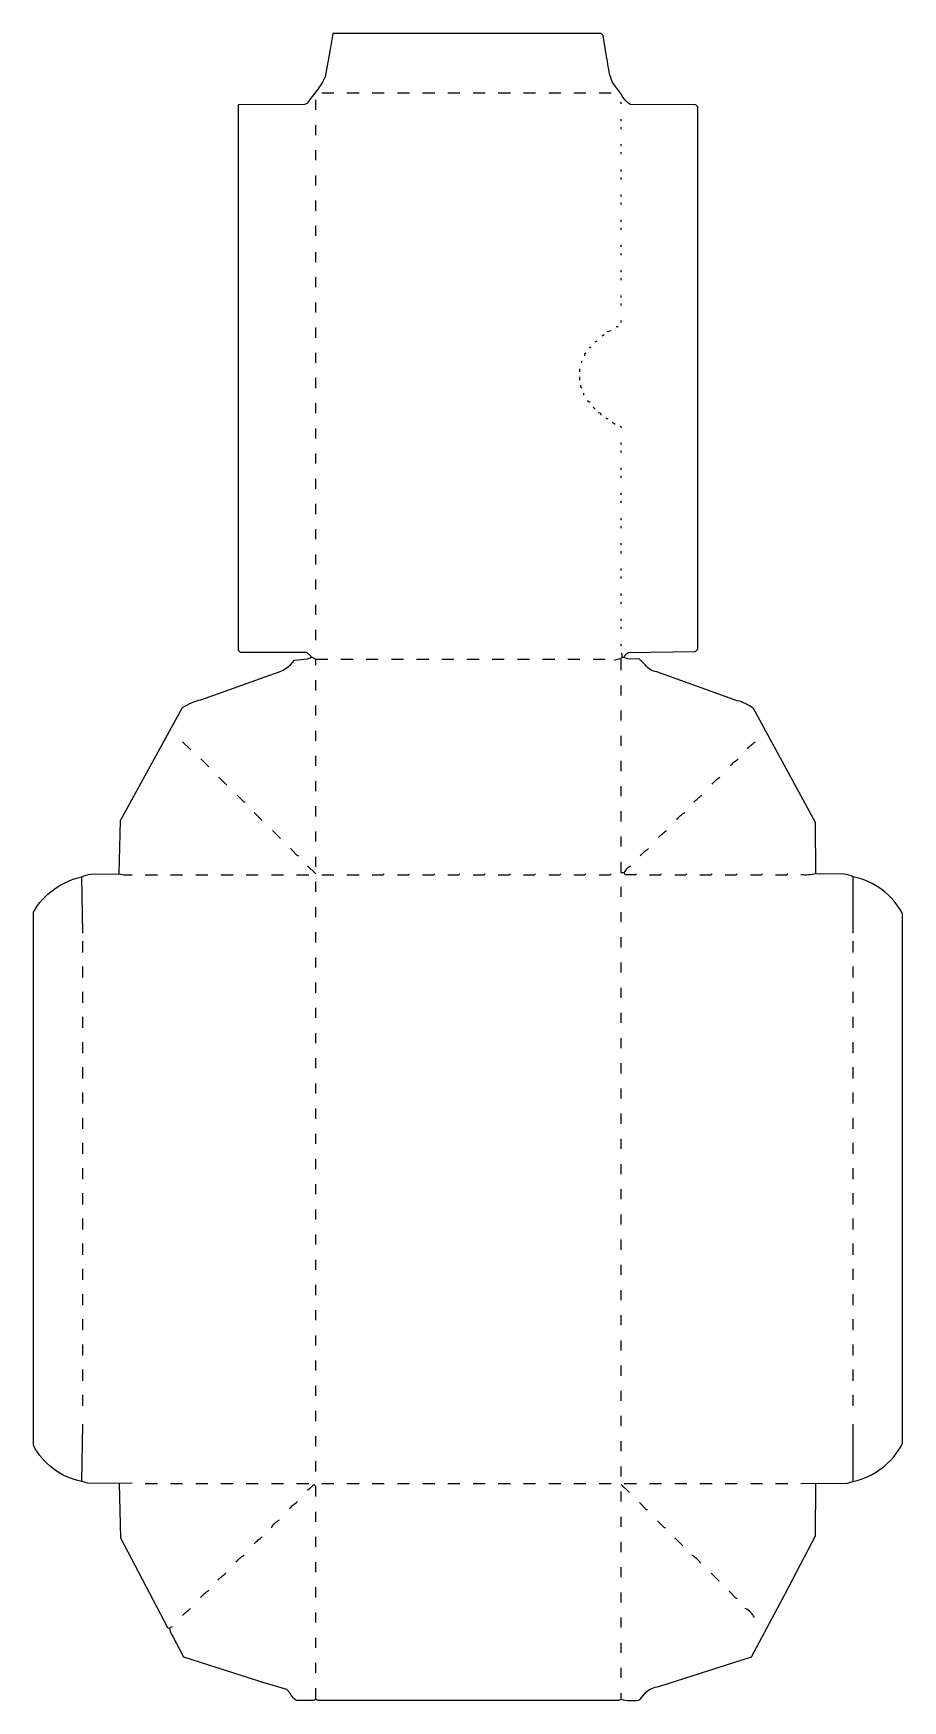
# Model space of a CAD drawing. Extents: x 45 to 907, y 85 to 1739.
import ezdxf

# ---------------------------------------------------------------- set-up
doc = ezdxf.new("R2010")
doc.units = 0
doc.layers.get('0').update_dxf_attribs({"linetype": 'CONTINUOUS'})

msp = doc.modelspace()

# ---------------------------------------------------------------- linework, layer by layer
at = {"color": 250, "linetype": 'CONTINUOUS'}
for points in [[(621, 1117), (628, 1119), (629, 1120), (631, 1120, -0.216355), (635.00735, 1124.507572), (700.99265, 1125.492428, 0.11308), (704, 1128), (704, 1666), (702, 1668), (637.007459, 1668.492311, -0.14752), (628.24, 1678.18), (619.24, 1690.18, -0.063767), (614.384615, 1711.076923), (613.405405, 1716.067568), (610, 1737), (608, 1739), (342, 1739), (339.384615, 1722.923077), (334.3, 1695.9, -0.077315), (321, 1676), (317, 1670, -0.214367), (313.99265, 1668.492428), (248, 1668), (248, 1127), (250, 1125), (316, 1125), (320, 1121), (320, 1120, -0.165541), (325, 1118), (337, 1118)], [(597, 1373, -0.618034), (595, 1375)], [(130, 905), (131.490008, 957.990392), (191.2, 1066.9), (193, 1070, -0.079287), (211.1, 1077.8), (284.1, 1103.8, 0.167677), (304, 1117), (316.964706, 1118.458824, 0.135087), (320, 1120)], [(821, 905), (820.509797, 955.990573), (759, 1069, 0.117421), (742.9, 1076.7), (663.1, 1105.3, -0.197649), (652, 1112), (646, 1118), (634.035294, 1118.458824, -0.135087), (631, 1120)], [(753, 1029, -0.071068), (761, 1036)], [(736, 1012, -0.071068), (744, 1019)], [(718, 994, -0.071068), (726, 1001)], [(700, 976, -0.071068), (708, 983)], [(683, 959, -0.071068), (691, 966)], [(665, 941, -0.071068), (673, 948)], [(647, 923, -0.071068), (655, 930)], [(631, 906, -0.094908), (637, 913)], [(143, 300), (99.010859, 300.488648), (93, 302, -0.229592), (45, 338), (45, 867, -0.210235), (93, 902, -0.121038), (102.016627, 904.517815), (130, 905, 0.085202), (143, 904)], [(806, 300), (851.989593, 300.48914), (858, 302, 0.22467), (907, 340), (907, 865, 0.228794), (858, 902, 0.121038), (848.983373, 904.517815), (821, 905, -0.089396), (806, 904)], [(130, 300), (131.490391, 246.009253), (178, 157), (180, 156, 0.079955), (183.2, 148.1), (194, 128), (268.1, 104.3), (271.1, 103.3), (296, 96), (299.230769, 92.153846, 0.167257), (306, 85), (323, 85), (325, 86), (327, 85), (626, 85), (628, 86, 0.108053), (645, 85), (646.9, 86.2), (651.8, 92.1), (652.2, 92.9, -0.116051), (665.1, 98.7), (757, 128), (790.2, 189.9), (790.8, 191.1), (820.509609, 248.009253), (821, 300)], [(299, 275, -0.071068), (307, 282)], [(281, 256, -0.136591), (289, 264)], [(264, 240, -0.071068), (272, 247)], [(246, 222, -0.071068), (254, 229)], [(707, 221, 0.06477), (698, 229)], [(228, 204, -0.071068), (236, 211)], [(211, 187, -0.071068), (219, 194)], [(193, 169, -0.071068), (201, 176)], [(760, 167, 0.162595), (751, 176)], [(180, 156, -0.184026), (183, 158)]]:
    msp.add_lwpolyline(points, format="xyb", dxfattribs=at)
for points in [[(325, 1663), (325, 1673)], [(331, 1680), (343, 1680)], [(356, 1680), (368, 1680)], [(381, 1680), (393, 1680)], [(406, 1680), (418, 1680)], [(431, 1680), (443, 1680)], [(456, 1680), (468, 1680)], [(481, 1680), (493, 1680)], [(506, 1680), (518, 1680)], [(531, 1680), (543, 1680)], [(556, 1680), (568, 1680)], [(581, 1680), (593, 1680)], [(606, 1680), (618, 1680)], [(628, 1669), (628, 1671)], [(325, 1638), (325, 1648)], [(628, 1652), (628, 1654)], [(628, 1644), (628, 1646)], [(325, 1613), (325, 1623)], [(628, 1627), (628, 1629)], [(628, 1619), (628, 1621)], [(325, 1588), (325, 1598)], [(628, 1602), (628, 1604)], [(628, 1594), (628, 1596)], [(325, 1563), (325, 1573)], [(628, 1577), (628, 1579)], [(628, 1569), (628, 1571)], [(325, 1538), (325, 1548)], [(628, 1552), (628, 1554)], [(628, 1544), (628, 1546)], [(628, 1527), (628, 1529)], [(325, 1512), (325, 1522)], [(628, 1519), (628, 1521)], [(325, 1487), (325, 1497)], [(628, 1502), (628, 1504)], [(628, 1494), (628, 1496)], [(628, 1477), (628, 1479)], [(325, 1462), (325, 1472)], [(628, 1469), (628, 1471)], [(325, 1437), (325, 1447)], [(614, 1443), (618, 1444)], [(623, 1448), (625, 1448)], [(628, 1452), (628, 1454)], [(596, 1427), (598, 1428)], [(602, 1433), (604, 1434)], [(325, 1412), (325, 1422)], [(589, 1412), (589, 1414)], [(592, 1419), (592, 1421), (593, 1422)], [(325, 1387), (325, 1397)], [(587, 1403), (587, 1406)], [(587, 1395), (587, 1398)], [(589, 1387), (588, 1388), (588, 1390)], [(591, 1380), (591, 1382)], [(325, 1362), (325, 1372)], [(602, 1366), (600, 1368)], [(615, 1356), (613, 1357)], [(325, 1337), (325, 1347)], [(622, 1351), (619, 1353)], [(628, 1331), (628, 1333)], [(628, 1323), (628, 1325)], [(325, 1312), (325, 1322)], [(628, 1306), (628, 1308)], [(325, 1287), (325, 1297)], [(628, 1298), (628, 1300)], [(628, 1281), (628, 1283)], [(628, 1273), (628, 1275)], [(325, 1262), (325, 1272)], [(628, 1256), (628, 1258)], [(325, 1237), (325, 1247)], [(628, 1248), (628, 1250)], [(628, 1231), (628, 1233)], [(628, 1223), (628, 1225)], [(325, 1212), (325, 1222)], [(628, 1206), (628, 1208)], [(325, 1187), (325, 1197)], [(628, 1198), (628, 1200)], [(628, 1181), (628, 1183)], [(628, 1173), (628, 1175)], [(325, 1162), (325, 1172)], [(325, 1137), (325, 1147)], [(628, 1156), (628, 1158)], [(628, 1148), (628, 1150)], [(628, 1131), (628, 1133)], [(325, 1112), (325, 1118)], [(350, 1118), (362, 1118)], [(375, 1118), (387, 1118)], [(400, 1118), (412, 1118)], [(425, 1118), (437, 1118)], [(450, 1118), (462, 1118)], [(475, 1118), (487, 1118)], [(500, 1118), (512, 1118)], [(525, 1118), (537, 1118)], [(550, 1118), (562, 1118)], [(575, 1118), (587, 1118)], [(600, 1118), (612, 1118)], [(628, 1107), (628, 1119), (629, 1120), (629, 1123), (628, 1124)], [(325, 1087), (325, 1097)], [(628, 1082), (628, 1092)], [(325, 1062), (325, 1072)], [(628, 1057), (628, 1067)], [(325, 1037), (325, 1047)], [(201, 1028), (193, 1036)], [(628, 1032), (628, 1042)], [(219, 1011), (211, 1019)], [(325, 1012), (325, 1022)], [(628, 1007), (628, 1017)], [(237, 993), (229, 1001)], [(325, 987), (325, 997)], [(255, 976), (254, 976), (247, 983)], [(628, 982), (628, 992)], [(272, 958), (264, 966)], [(325, 962), (325, 972)], [(628, 957), (628, 967)], [(290, 940), (282, 948)], [(325, 937), (325, 947)], [(308, 923), (307, 923), (300, 930)], [(628, 932), (628, 942)], [(325, 905), (317, 913)], [(325, 912), (325, 922)], [(94, 846), (93, 902)], [(325, 887), (325, 897)], [(628, 882), (628, 892)], [(325, 862), (325, 872)], [(628, 857), (628, 867)], [(325, 837), (325, 847)], [(94, 827), (94, 838)], [(628, 832), (628, 842)], [(94, 802), (94, 813)], [(325, 812), (325, 822)], [(628, 807), (628, 817)], [(325, 787), (325, 797)], [(94, 777), (94, 788)], [(628, 782), (628, 792)], [(94, 752), (94, 763)], [(325, 762), (325, 772)], [(628, 757), (628, 767)], [(325, 737), (325, 747)], [(94, 727), (94, 738)], [(628, 732), (628, 742)], [(94, 702), (94, 713)], [(325, 712), (325, 722)], [(628, 707), (628, 717)], [(325, 687), (325, 697)], [(94, 677), (94, 688)], [(628, 682), (628, 692)], [(94, 652), (94, 663)], [(325, 662), (325, 672)], [(628, 657), (628, 667)], [(325, 637), (325, 647)], [(94, 627), (94, 638)], [(628, 632), (628, 642)], [(94, 602), (94, 613)], [(325, 612), (325, 622)], [(628, 607), (628, 617)], [(325, 587), (325, 597)], [(94, 577), (94, 588)], [(628, 582), (628, 592)], [(94, 552), (94, 563)], [(325, 562), (325, 572)], [(628, 557), (628, 567)], [(325, 537), (325, 547)], [(94, 527), (94, 538)], [(628, 532), (628, 542)], [(94, 502), (94, 513)], [(325, 512), (325, 522)], [(628, 507), (628, 517)], [(325, 487), (325, 497)], [(94, 477), (94, 488)], [(628, 482), (628, 492)], [(325, 462), (325, 472)], [(628, 457), (628, 467)], [(94, 452), (94, 463)], [(325, 437), (325, 447)], [(94, 427), (94, 438)], [(628, 432), (628, 442)], [(325, 412), (325, 422)], [(628, 407), (628, 417)], [(94, 402), (94, 413)], [(94, 377), (94, 388)], [(325, 387), (325, 397)], [(628, 382), (628, 392)], [(325, 362), (325, 372)], [(628, 357), (628, 367)], [(93, 302), (94, 359)], [(325, 337), (325, 347)], [(628, 332), (628, 342)], [(325, 312), (325, 322)], [(628, 307), (628, 317)], [(156, 300), (168, 300)], [(181, 300), (193, 300)], [(206, 300), (218, 300)], [(231, 300), (243, 300)], [(256, 300), (268, 300)], [(281, 300), (293, 300)], [(306, 300), (318, 300)], [(325, 287), (325, 297), (323, 299), (319, 295), (317, 293)], [(331, 300), (343, 300)], [(356, 300), (368, 300)], [(381, 300), (393, 300)], [(406, 300), (418, 300)], [(431, 300), (443, 300)], [(456, 300), (468, 300)], [(481, 300), (493, 300)], [(506, 300), (518, 300)], [(531, 300), (543, 300)], [(556, 300), (568, 300)], [(581, 300), (593, 300)], [(606, 300), (618, 300)], [(636, 291), (628, 299)], [(631, 300), (643, 300)], [(656, 300), (668, 300)], [(681, 300), (693, 300)], [(706, 300), (718, 300)], [(731, 300), (743, 300)], [(756, 300), (768, 300)], [(781, 300), (793, 300)], [(628, 282), (628, 292)], [(325, 262), (325, 272)], [(628, 257), (628, 267)], [(654, 274), (653, 274), (646, 281)], [(672, 256), (671, 256), (664, 263)], [(325, 237), (325, 247)], [(628, 232), (628, 242)], [(689, 238), (681, 246)], [(325, 212), (325, 222)], [(628, 207), (628, 217)], [(725, 203), (717, 211)], [(325, 187), (325, 197)], [(628, 182), (628, 192)], [(743, 186), (742, 186), (735, 193)], [(325, 162), (325, 172)], [(628, 157), (628, 167)], [(325, 137), (325, 147)], [(628, 132), (628, 142)], [(325, 112), (325, 122)], [(628, 107), (628, 117)], [(325, 86), (325, 97)], [(628, 86), (628, 92)]]:
    msp.add_lwpolyline(points, dxfattribs=at)
at = {"color": 197, "linetype": 'CONTINUOUS'}
msp.add_lwpolyline([(609, 1439), (611, 1440)], dxfattribs=at)
msp.add_lwpolyline([(608, 1360, 0.684067), (605, 1362)], format="xyb", dxfattribs=at)
at = {"color": 251, "linetype": 'CONTINUOUS'}
for points in [[(629, 1348), (627, 1349)], [(156, 904), (168, 904)], [(181, 904), (193, 904)], [(206, 904), (218, 904)], [(231, 904), (243, 904)], [(256, 904), (268, 904)], [(281, 904), (293, 904)], [(306, 904), (318, 904)], [(331, 904), (343, 904)], [(356, 904), (368, 904)], [(858, 846), (858, 902)], [(858, 827), (858, 838)], [(858, 802), (858, 813)], [(858, 777), (858, 788)], [(858, 752), (858, 763)], [(858, 727), (858, 738)], [(858, 702), (858, 713)], [(858, 677), (858, 688)], [(858, 652), (858, 663)], [(858, 627), (858, 638)], [(858, 602), (858, 613)], [(858, 577), (858, 588)], [(858, 552), (858, 563)], [(858, 527), (858, 538)], [(858, 502), (858, 513)], [(858, 477), (858, 488)], [(858, 452), (858, 463)], [(858, 427), (858, 438)], [(858, 402), (858, 413)], [(858, 377), (858, 388)], [(858, 302), (858, 359)]]:
    msp.add_lwpolyline(points, dxfattribs=at)
at = {"color": 237, "linetype": 'CONTINUOUS'}
msp.add_lwpolyline([(643, 905), (642, 904), (632, 904), (631, 906), (628, 906), (628, 917)], dxfattribs=at)
at = {"color": 252, "linetype": 'CONTINUOUS'}
for points in [[(381, 904), (392, 904), (393, 905)], [(406, 904), (417, 904), (418, 905)], [(431, 904), (442, 904), (443, 905)], [(456, 904), (467, 904), (468, 905)], [(481, 904), (492, 904), (493, 905)], [(506, 904), (517, 904), (518, 905)], [(531, 904), (542, 904), (543, 905)], [(556, 904), (567, 904), (568, 905)], [(581, 904), (592, 904), (593, 905)], [(606, 904), (617, 904), (618, 905)], [(656, 904), (667, 904), (668, 905)], [(681, 904), (692, 904), (693, 905)], [(706, 904), (717, 904), (718, 905)], [(731, 904), (742, 904), (743, 905)], [(756, 904), (767, 904), (768, 905)], [(781, 904), (792, 904), (793, 905)]]:
    msp.add_lwpolyline(points, dxfattribs=at)

doc.saveas('drawing.dxf')
